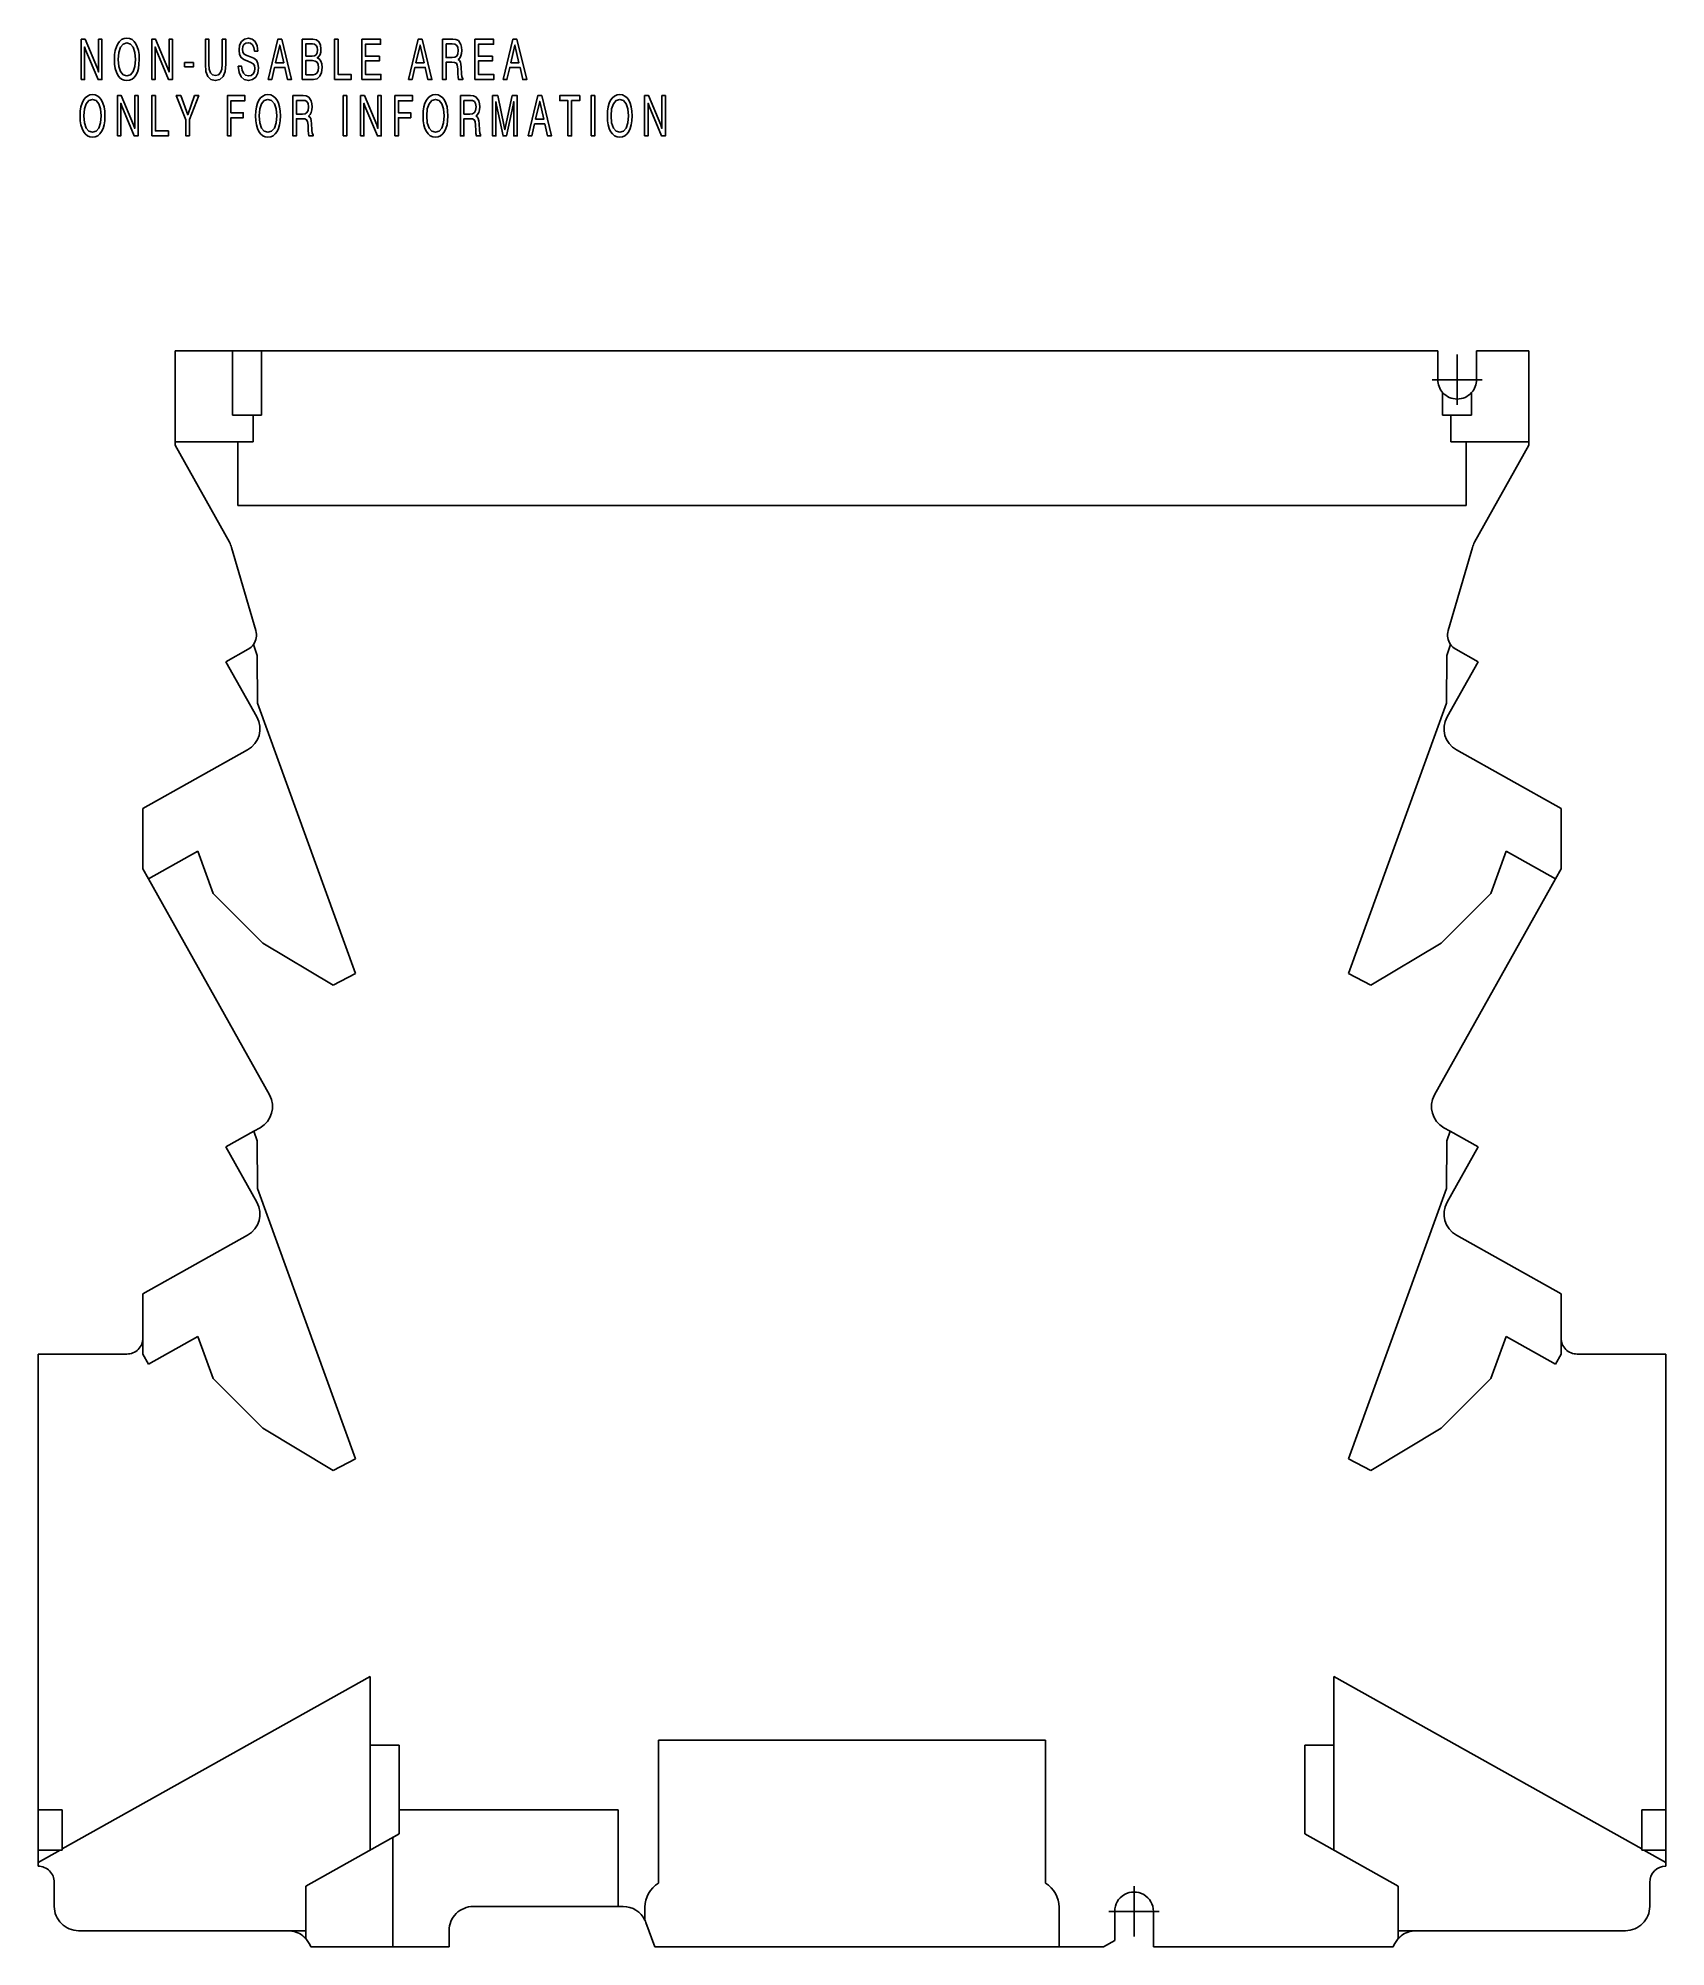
# Model space of a CAD drawing. Extents: x 55 to 156, y 117 to 235.
import ezdxf

# ---------------------------------------------------------------- set-up
doc = ezdxf.new("R2010")
doc.units = 0
doc.linetypes.add('DASHDOT', pattern=[18.5, 12, -3, 0.5, -3])
doc.layers.get('0').update_dxf_attribs({"linetype": 'CONTINUOUS'})

msp = doc.modelspace()

# ---------------------------------------------------------------- linework, layer by layer
at = {"color": 7}
for p, q in [((63.567177, 215.620453), (67.117172, 215.620453)), ((63.567177, 215.620453), (63.567177, 209.970459)), ((67.117172, 215.620453), (67.117172, 211.620453)), ((67.117172, 215.620453), (68.917175, 215.620453)), ((105.567177, 215.620453), (68.917175, 215.620453)), ((68.917175, 215.620453), (68.917175, 211.620453)), ((105.567177, 215.620453), (141.917175, 215.620453)), ((141.917175, 215.620453), (141.917175, 213.82045)), ((144.317169, 215.620453), (147.567169, 215.620453)), ((144.317169, 215.620453), (144.317169, 213.82045)), ((147.567169, 209.970459), (147.567169, 215.620453)), ((142.217178, 213.026733), (142.217178, 211.620453)), ((144.017181, 213.026733), (144.017181, 211.620453)), ((68.417175, 211.620453), (67.117172, 211.620453)), ((68.417175, 211.620453), (68.417175, 209.970459)), ((68.417175, 211.620453), (68.917175, 211.620453)), ((142.717178, 211.620453), (142.217178, 211.620453)), ((142.717178, 211.620453), (142.717178, 209.970459)), ((142.717178, 211.620453), (144.017181, 211.620453)), ((67.467178, 209.970459), (63.567177, 209.970459)), ((63.567177, 209.970459), (63.567177, 209.753601)), ((63.567177, 209.753601), (66.9366, 203.737061)), ((67.467178, 209.970459), (67.467178, 206.020447)), ((68.417175, 209.970459), (67.467178, 209.970459)), ((142.717178, 209.970459), (143.667175, 209.970459)), ((147.567169, 209.970459), (143.667175, 209.970459)), ((143.667175, 206.020447), (143.667175, 209.970459)), ((144.197754, 203.737061), (147.567169, 209.753601)), ((147.567169, 209.970459), (147.567169, 209.753601)), ((143.667175, 206.020447), (67.467178, 206.020447)), ((67.067932, 203.423889), (68.573486, 198.258545)), ((144.066422, 203.423889), (142.560867, 198.258545)), ((66.719696, 196.332062), (68.102058, 197.106216)), ((68.428619, 197.399506), (68.656662, 196.722961)), ((68.667496, 193.753174), (68.656662, 196.722961)), ((142.466858, 193.753174), (142.477692, 196.722961)), ((142.705734, 197.399506), (142.477692, 196.722961)), ((144.414658, 196.332062), (143.032288, 197.106216)), ((66.719696, 196.332062), (68.639175, 192.904572)), ((144.414658, 196.332062), (142.495178, 192.904572)), ((68.667496, 193.753174), (74.767227, 176.989517)), ((142.466858, 193.753174), (136.367126, 176.989517)), ((61.567177, 187.224854), (68.06337, 190.862885)), ((149.567169, 187.224854), (143.070984, 190.862885)), ((61.567177, 183.486603), (61.567177, 187.224854)), ((149.567169, 183.486603), (149.567169, 187.224854)), ((64.966644, 184.575684), (61.914505, 182.866409)), ((65.917984, 181.964447), (64.966644, 184.575684)), ((145.21637, 181.964447), (146.167709, 184.575684)), ((146.167709, 184.575684), (149.219849, 182.866409)), ((61.567177, 183.486603), (61.914505, 182.866409)), ((61.914505, 182.866409), (69.42038, 169.463715)), ((149.219849, 182.866409), (141.713974, 169.463715)), ((149.567169, 183.486603), (149.219849, 182.866409)), ((69.01387, 178.881439), (65.917984, 181.964447)), ((142.120483, 178.881439), (145.21637, 181.964447)), ((73.38121, 176.2668), (69.01387, 178.881439)), ((137.753143, 176.2668), (142.120483, 178.881439)), ((74.767227, 176.989517), (73.38121, 176.2668)), ((136.367126, 176.989517), (137.753143, 176.2668)), ((66.719696, 166.232056), (68.45993, 167.206635)), ((68.45993, 167.206635), (68.844559, 167.422043)), ((68.45993, 167.206635), (68.656662, 166.622971)), ((142.674423, 167.206635), (142.289795, 167.422043)), ((142.674423, 167.206635), (142.477692, 166.622971)), ((144.414658, 166.232056), (142.674423, 167.206635)), ((66.719696, 166.232056), (68.639175, 162.804565)), ((68.667496, 163.653168), (68.656662, 166.622971)), ((142.466858, 163.653168), (142.477692, 166.622971)), ((144.414658, 166.232056), (142.495178, 162.804565)), ((68.667496, 163.653168), (74.767227, 146.889526)), ((142.466858, 163.653168), (136.367126, 146.889526)), ((61.567177, 157.124847), (68.06337, 160.762878)), ((149.567169, 157.124847), (143.070984, 160.762878)), ((61.567177, 157.124847), (61.567177, 154.386612)), ((149.567169, 157.124847), (149.567169, 154.386612)), ((61.567177, 154.386612), (61.567177, 153.386612)), ((64.966644, 154.475677), (61.914505, 152.766403)), ((65.917984, 151.864441), (64.966644, 154.475677)), ((145.21637, 151.864441), (146.167709, 154.475677)), ((146.167709, 154.475677), (149.219849, 152.766403)), ((149.567169, 154.386612), (149.567169, 153.386612)), ((60.567177, 153.386612), (55.067177, 153.386612)), ((55.067177, 153.386612), (55.067177, 125.120453)), ((61.567177, 153.386612), (61.914505, 152.766403)), ((149.567169, 153.386612), (149.219849, 152.766403)), ((150.567169, 153.386612), (156.067169, 153.386612)), ((156.067169, 153.386612), (156.067169, 125.120453)), ((69.01387, 148.781448), (65.917984, 151.864441)), ((142.120483, 148.781448), (145.21637, 151.864441)), ((73.38121, 146.166794), (69.01387, 148.781448)), ((137.753143, 146.166794), (142.120483, 148.781448)), ((74.767227, 146.889526), (73.38121, 146.166794)), ((136.367126, 146.889526), (137.753143, 146.166794)), ((75.667175, 133.394135), (56.567177, 122.697624)), ((75.667175, 129.120453), (75.667175, 133.394135)), ((135.467178, 129.120453), (135.467178, 133.394135)), ((135.467178, 133.394135), (154.567169, 122.697624)), ((75.667175, 129.120453), (77.467178, 129.120453)), ((75.667175, 122.620453), (75.667175, 129.120453)), ((77.467178, 129.120453), (77.467178, 125.120453)), ((93.567177, 129.43045), (93.567177, 120.571289)), ((93.567177, 129.43045), (117.567177, 129.43045)), ((117.567177, 129.43045), (117.567177, 120.571289)), ((133.667175, 129.120453), (133.667175, 123.628502)), ((135.467178, 129.120453), (133.667175, 129.120453)), ((135.467178, 129.120453), (135.467178, 122.620453)), ((55.067177, 125.120453), (56.567177, 125.120453)), ((55.067177, 125.120453), (55.067177, 122.620453)), ((56.567177, 122.697624), (56.567177, 125.120453)), ((77.467178, 125.120453), (91.067177, 125.120453)), ((77.467178, 123.628502), (77.467178, 125.120453)), ((91.067177, 119.120453), (91.067177, 125.120453)), ((154.567169, 122.697624), (154.567169, 125.120453)), ((156.067169, 125.120453), (154.567169, 125.120453)), ((156.067169, 125.120453), (156.067169, 122.620453)), ((71.667175, 120.380348), (77.467178, 123.628502)), ((77.467178, 123.620453), (77.067177, 123.396439)), ((77.067177, 123.396439), (77.067177, 116.620453)), ((77.467178, 123.620453), (77.467178, 123.628502)), ((139.467178, 120.380348), (133.667175, 123.628502)), ((55.067177, 122.620453), (56.429371, 122.620453)), ((56.429371, 122.620453), (55.067177, 121.85759)), ((55.067177, 122.620453), (55.067177, 121.85759)), ((56.567177, 122.620453), (56.429371, 122.620453)), ((56.567177, 122.620453), (56.567177, 122.697624)), ((154.567169, 122.620453), (154.567169, 122.697624)), ((154.704987, 122.620453), (154.567169, 122.620453)), ((154.704987, 122.620453), (156.067169, 121.85759)), ((156.067169, 122.620453), (154.704987, 122.620453)), ((156.067169, 122.620453), (156.067169, 121.85759)), ((55.067177, 121.620453), (55.067177, 121.85759)), ((156.067169, 121.620453), (156.067169, 121.85759)), ((56.067177, 120.620453), (56.067177, 119.120453)), ((71.667175, 117.140259), (71.667175, 120.380348)), ((139.467178, 117.140259), (139.467178, 120.380348)), ((155.067169, 120.620453), (155.067169, 119.120453)), ((82.067177, 119.120453), (91.067177, 119.120453)), ((91.067177, 119.120453), (91.36718, 119.120453)), ((92.717178, 118.274284), (92.717178, 119.07045)), ((118.417175, 116.620453), (118.417175, 119.07045)), ((121.867172, 117.020454), (121.867172, 118.82045)), ((124.267181, 118.82045), (124.267181, 116.620453)), ((70.567177, 117.620453), (57.567177, 117.620453)), ((70.822708, 117.598526), (70.786087, 117.620453)), ((71.667175, 117.620453), (70.786087, 117.620453)), ((80.567177, 116.620453), (80.567177, 117.620453)), ((92.776718, 118.133484), (93.327415, 116.620453)), ((140.348267, 117.620453), (139.467178, 117.620453)), ((140.311646, 117.598526), (140.348267, 117.620453)), ((153.567169, 117.620453), (140.567169, 117.620453)), ((71.981392, 116.620453), (77.067177, 116.620453)), ((80.567177, 116.620453), (77.067177, 116.620453)), ((105.567177, 116.620453), (93.327415, 116.620453)), ((105.567177, 116.620453), (118.417175, 116.620453)), ((121.174355, 116.620453), (118.417175, 116.620453)), ((121.867172, 117.020454), (121.174355, 116.620453)), ((134.067169, 116.620453), (124.267181, 116.620453)), ((139.152954, 116.620453), (134.067169, 116.620453))]:
    msp.add_line(p, q, dxfattribs=at)
at = {"color": 7, "linetype": 'DASHDOT'}
for p, q in [((143.117172, 215.380463), (143.117172, 212.260452)), ((144.677185, 213.82045), (141.557175, 213.82045)), ((123.067177, 120.380455), (123.067177, 117.260452)), ((124.627174, 118.82045), (121.507179, 118.82045))]:
    msp.add_line(p, q, dxfattribs=at)
at = {"color": 7}
for points in [[(57.738945, 232.44104), (57.949131, 232.44104), (57.949131, 234.468155), (58.010155, 234.283875), (58.785362, 232.44104), (59.024929, 232.44104), (59.024929, 234.94104), (58.814743, 234.94104), (58.814743, 232.913925), (58.740162, 233.126022), (57.980774, 234.94104), (57.738945, 234.94104)], [(59.800659, 233.689301), (59.811962, 233.390274), (59.852642, 233.129501), (59.918186, 232.903488), (60.006329, 232.715729), (60.117073, 232.566208), (60.248158, 232.45842), (60.399582, 232.395844), (60.57135, 232.371506), (60.740856, 232.395844), (60.892281, 232.45842), (61.023365, 232.566208), (61.134109, 232.715729), (61.222252, 232.903488), (61.285534, 233.129501), (61.323956, 233.390274), (61.339779, 233.689301), (61.326218, 233.984848), (61.285534, 234.245636), (61.219994, 234.471634), (61.134109, 234.659393), (61.023365, 234.808914), (60.892281, 234.916702), (60.740856, 234.982758), (60.57135, 235.007111), (60.399582, 234.982758), (60.248158, 234.916702), (60.117073, 234.808914), (60.006329, 234.659393), (59.918186, 234.471634), (59.852642, 234.245636), (59.811962, 233.984848)], [(60.028931, 233.689301), (60.06509, 234.120453), (60.173576, 234.443817), (60.345341, 234.642014), (60.57135, 234.711548), (60.795097, 234.642014), (60.966866, 234.443817), (61.073086, 234.120453), (61.111507, 233.689301), (61.073086, 233.254669), (60.966866, 232.931305), (60.795097, 232.733109), (60.57135, 232.667053), (60.345341, 232.733109), (60.173576, 232.931305), (60.06509, 233.254669)], [(62.115509, 232.44104), (62.325695, 232.44104), (62.325695, 234.468155), (62.386719, 234.283875), (63.161926, 232.44104), (63.401497, 232.44104), (63.401497, 234.94104), (63.191307, 234.94104), (63.191307, 232.913925), (63.116726, 233.126022), (62.357338, 234.94104), (62.115509, 234.94104)], [(65.44339, 233.390274), (65.479553, 232.941742), (65.594818, 232.62532), (65.784668, 232.437561), (66.053619, 232.371506), (66.338387, 232.437561), (66.54631, 232.628799), (66.672882, 232.945206), (66.71582, 233.390274), (66.71582, 234.94104), (66.494331, 234.94104), (66.494331, 233.386795), (66.467209, 233.080811), (66.390366, 232.868713), (66.261543, 232.740067), (66.078476, 232.698349), (65.89315, 232.740067), (65.764328, 232.865234), (65.687485, 233.080811), (65.664879, 233.386795), (65.664879, 234.94104), (65.44339, 234.94104)], [(67.480247, 233.265106), (67.529968, 232.882629), (67.65654, 232.604462), (67.853165, 232.434082), (68.117592, 232.374969), (68.377502, 232.434082), (68.574127, 232.590546), (68.698433, 232.837418), (68.741379, 233.164261), (68.705215, 233.435471), (68.608032, 233.640625), (68.445305, 233.769272), (68.235115, 233.85968), (68.013626, 233.939651), (67.85994, 234.019623), (67.769539, 234.134369), (67.742416, 234.325607), (67.765022, 234.48555), (67.837341, 234.614197), (67.94809, 234.694168), (68.09951, 234.725464), (68.253197, 234.690689), (68.37072, 234.589859), (68.447563, 234.426437), (68.483727, 234.207382), (68.693916, 234.207382), (68.65097, 234.541183), (68.535706, 234.791534), (68.354904, 234.951477), (68.113075, 235.007111), (67.871246, 234.951477), (67.688179, 234.798477), (67.570656, 234.565521), (67.532234, 234.266495), (67.566132, 233.991806), (67.667839, 233.804047), (67.8396, 233.6754), (68.076912, 233.574554), (68.26902, 233.498062), (68.409142, 233.42157), (68.492767, 233.306824), (68.522148, 233.126022), (68.492767, 232.938263), (68.413666, 232.792221), (68.287102, 232.701813), (68.115334, 232.670532), (67.941307, 232.708771), (67.810219, 232.830475), (67.724335, 233.014755), (67.692696, 233.265106)], [(69.334038, 232.44104), (69.562309, 232.44104), (69.736336, 233.188599), (70.375938, 233.188599), (70.547707, 232.44104), (70.787277, 232.44104), (70.181572, 234.94104), (69.937485, 234.94104)], [(69.804138, 233.480682), (70.059525, 234.582901), (70.310394, 233.480682)], [(71.454521, 232.44104), (72.143845, 232.44104), (72.374374, 232.493195), (72.546143, 232.646179), (72.654625, 232.87915), (72.693047, 233.188599), (72.670441, 233.411133), (72.609421, 233.58847), (72.512238, 233.717117), (72.383415, 233.790131), (72.482857, 233.87706), (72.557442, 233.998764), (72.60038, 234.14827), (72.616203, 234.33255), (72.582306, 234.596817), (72.487381, 234.788055), (72.32917, 234.902786), (72.109947, 234.94104), (71.454521, 234.94104)], [(71.67601, 233.890976), (71.67601, 234.655914), (72.080566, 234.655914), (72.21843, 234.631577), (72.315613, 234.562042), (72.374374, 234.447296), (72.394714, 234.283875), (72.372116, 234.106552), (72.311089, 233.981369), (72.20713, 233.911835), (72.062485, 233.890976)], [(73.450699, 232.44104), (74.483551, 232.44104), (74.483551, 232.757446), (73.674438, 232.757446), (73.674438, 234.94104), (73.450699, 234.94104)], [(75.159836, 232.44104), (76.337341, 232.44104), (76.337341, 232.753967), (75.379066, 232.753967), (75.379066, 233.591949), (76.246941, 233.591949), (76.246941, 233.884018), (75.379066, 233.884018), (75.379066, 234.631577), (76.31926, 234.631577), (76.31926, 234.94104), (75.159836, 234.94104)], [(78.042488, 232.44104), (78.27076, 232.44104), (78.444786, 233.188599), (79.084389, 233.188599), (79.256149, 232.44104), (79.49572, 232.44104), (78.890022, 234.94104), (78.645935, 234.94104)], [(78.512589, 233.480682), (78.767975, 234.582901), (79.018845, 233.480682)], [(80.162964, 234.94104), (80.162964, 232.44104), (80.382195, 232.44104), (80.382195, 233.511978), (80.739288, 233.511978), (80.911057, 233.501541), (81.017281, 233.449387), (81.076042, 233.331161), (81.100906, 233.112106), (81.114464, 232.785263), (81.125763, 232.587082), (81.157402, 232.44104), (81.412796, 232.44104), (81.412796, 232.510574), (81.358551, 232.61142), (81.338211, 232.802658), (81.320129, 233.212952), (81.304306, 233.386795), (81.274933, 233.5224), (81.220688, 233.616287), (81.134804, 233.678864), (81.229729, 233.772751), (81.299789, 233.901398), (81.342728, 234.057861), (81.358551, 234.2491), (81.342728, 234.443817), (81.304306, 234.614197), (81.148361, 234.854111), (80.983376, 234.927139), (80.793533, 234.94104)], [(80.379936, 234.648972), (80.75737, 234.648972), (80.917831, 234.631577), (81.035362, 234.569), (81.105423, 234.447296), (81.13028, 234.242157), (81.105423, 234.03006), (81.037621, 233.894455), (80.920097, 233.821426), (80.75737, 233.800568), (80.379936, 233.800568)], [(82.163666, 232.44104), (83.341164, 232.44104), (83.341164, 232.753967), (82.382889, 232.753967), (82.382889, 233.591949), (83.250763, 233.591949), (83.250763, 233.884018), (82.382889, 233.884018), (82.382889, 234.631577), (83.323082, 234.631577), (83.323082, 234.94104), (82.163666, 234.94104)], [(83.927048, 232.44104), (84.155319, 232.44104), (84.329346, 233.188599), (84.968948, 233.188599), (85.140717, 232.44104), (85.38028, 232.44104), (84.774582, 234.94104), (84.530487, 234.94104)], [(84.397148, 233.480682), (84.652534, 234.582901), (84.903404, 233.480682)], [(64.152367, 233.223373), (64.699303, 233.223373), (64.699303, 233.498062), (64.152367, 233.498062)], [(71.67601, 232.743546), (71.67601, 233.612808), (72.098648, 233.612808), (72.259109, 233.58847), (72.374374, 233.511978), (72.442177, 233.379837), (72.467041, 233.192078), (72.444435, 232.997375), (72.378891, 232.858292), (72.270409, 232.771362), (72.123505, 232.743546)], [(57.671139, 230.189301), (57.682442, 229.890274), (57.723122, 229.629501), (57.788666, 229.403488), (57.876808, 229.215729), (57.987553, 229.066208), (58.118637, 228.95842), (58.270061, 228.895844), (58.44183, 228.871506), (58.611336, 228.895844), (58.76276, 228.95842), (58.893845, 229.066208), (59.004589, 229.215729), (59.092731, 229.403488), (59.156013, 229.629501), (59.194435, 229.890274), (59.210258, 230.189301), (59.196697, 230.484848), (59.156013, 230.745636), (59.090473, 230.971634), (59.004589, 231.159393), (58.893845, 231.308914), (58.76276, 231.416702), (58.611336, 231.482758), (58.44183, 231.507111), (58.270061, 231.482758), (58.118637, 231.416702), (57.987553, 231.308914), (57.876808, 231.159393), (57.788666, 230.971634), (57.723122, 230.745636), (57.682442, 230.484848)], [(57.89941, 230.189301), (57.93557, 230.620453), (58.044056, 230.943817), (58.21582, 231.142014), (58.44183, 231.211548), (58.665577, 231.142014), (58.837345, 230.943817), (58.943569, 230.620453), (58.981991, 230.189301), (58.943569, 229.754669), (58.837345, 229.431305), (58.665577, 229.233109), (58.44183, 229.167053), (58.21582, 229.233109), (58.044056, 229.431305), (57.93557, 229.754669)], [(59.985989, 228.94104), (60.196175, 228.94104), (60.196175, 230.968155), (60.257198, 230.783875), (61.032406, 228.94104), (61.271976, 228.94104), (61.271976, 231.44104), (61.061787, 231.44104), (61.061787, 229.413925), (60.987206, 229.626022), (60.227818, 231.44104), (59.985989, 231.44104)], [(62.117767, 228.94104), (63.150627, 228.94104), (63.150627, 229.257446), (62.341515, 229.257446), (62.341515, 231.44104), (62.117767, 231.44104)], [(64.457474, 228.94104), (64.457474, 229.966766), (65.036057, 231.44104), (64.776146, 231.44104), (64.344475, 230.25885), (63.910534, 231.44104), (63.632545, 231.44104), (64.235985, 229.942429), (64.235985, 228.94104)], [(66.809006, 228.94104), (67.030495, 228.94104), (67.030495, 230.071075), (67.789879, 230.071075), (67.789879, 230.37706), (67.030495, 230.37706), (67.030495, 231.128113), (67.900627, 231.128113), (67.900627, 231.44104), (66.809006, 231.44104)], [(68.556572, 230.189301), (68.567871, 229.890274), (68.608551, 229.629501), (68.674095, 229.403488), (68.762238, 229.215729), (68.872986, 229.066208), (69.004066, 228.95842), (69.155495, 228.895844), (69.327263, 228.871506), (69.496765, 228.895844), (69.648193, 228.95842), (69.779274, 229.066208), (69.890022, 229.215729), (69.978165, 229.403488), (70.041443, 229.629501), (70.079865, 229.890274), (70.095688, 230.189301), (70.08213, 230.484848), (70.041443, 230.745636), (69.975906, 230.971634), (69.890022, 231.159393), (69.779274, 231.308914), (69.648193, 231.416702), (69.496765, 231.482758), (69.327263, 231.507111), (69.155495, 231.482758), (69.004066, 231.416702), (68.872986, 231.308914), (68.762238, 231.159393), (68.674095, 230.971634), (68.608551, 230.745636), (68.567871, 230.484848)], [(68.784843, 230.189301), (68.820999, 230.620453), (68.929489, 230.943817), (69.10125, 231.142014), (69.327263, 231.211548), (69.55101, 231.142014), (69.722778, 230.943817), (69.828995, 230.620453), (69.867416, 230.189301), (69.828995, 229.754669), (69.722778, 229.431305), (69.55101, 229.233109), (69.327263, 229.167053), (69.10125, 229.233109), (68.929489, 229.431305), (68.820999, 229.754669)], [(70.87368, 231.44104), (70.87368, 228.94104), (71.092911, 228.94104), (71.092911, 230.011978), (71.449997, 230.011978), (71.621765, 230.001541), (71.727989, 229.949387), (71.786751, 229.831161), (71.811615, 229.612106), (71.825172, 229.285263), (71.836472, 229.087082), (71.868118, 228.94104), (72.123505, 228.94104), (72.123505, 229.010574), (72.06926, 229.11142), (72.04892, 229.302658), (72.030838, 229.712952), (72.015022, 229.886795), (71.985641, 230.0224), (71.931396, 230.116287), (71.845512, 230.178864), (71.940437, 230.272751), (72.010498, 230.401398), (72.053444, 230.557861), (72.06926, 230.7491), (72.053444, 230.943817), (72.015022, 231.114197), (71.859077, 231.354111), (71.694092, 231.427139), (71.504242, 231.44104)], [(71.090645, 231.148972), (71.468079, 231.148972), (71.628548, 231.131577), (71.746071, 231.069), (71.816132, 230.947296), (71.840996, 230.742157), (71.816132, 230.53006), (71.748329, 230.394455), (71.630806, 230.321426), (71.468079, 230.300568), (71.090645, 230.300568)], [(73.998154, 228.94104), (74.219643, 228.94104), (74.219643, 231.44104), (73.998154, 231.44104)], [(75.07222, 228.94104), (75.28241, 228.94104), (75.28241, 230.968155), (75.34343, 230.783875), (76.118637, 228.94104), (76.358208, 228.94104), (76.358208, 231.44104), (76.148018, 231.44104), (76.148018, 229.413925), (76.073433, 229.626022), (75.314049, 231.44104), (75.07222, 231.44104)], [(77.203995, 228.94104), (77.425491, 228.94104), (77.425491, 230.071075), (78.184875, 230.071075), (78.184875, 230.37706), (77.425491, 230.37706), (77.425491, 231.128113), (78.295616, 231.128113), (78.295616, 231.44104), (77.203995, 231.44104)], [(78.951569, 230.189301), (78.962868, 229.890274), (79.003548, 229.629501), (79.069092, 229.403488), (79.157234, 229.215729), (79.267975, 229.066208), (79.399063, 228.95842), (79.550491, 228.895844), (79.722252, 228.871506), (79.891762, 228.895844), (80.043182, 228.95842), (80.174271, 229.066208), (80.285011, 229.215729), (80.373154, 229.403488), (80.43644, 229.629501), (80.474861, 229.890274), (80.490677, 230.189301), (80.477119, 230.484848), (80.43644, 230.745636), (80.370895, 230.971634), (80.285011, 231.159393), (80.174271, 231.308914), (80.043182, 231.416702), (79.891762, 231.482758), (79.722252, 231.507111), (79.550491, 231.482758), (79.399063, 231.416702), (79.267975, 231.308914), (79.157234, 231.159393), (79.069092, 230.971634), (79.003548, 230.745636), (78.962868, 230.484848)], [(79.179832, 230.189301), (79.215996, 230.620453), (79.324478, 230.943817), (79.496246, 231.142014), (79.722252, 231.211548), (79.945999, 231.142014), (80.117767, 230.943817), (80.223991, 230.620453), (80.262413, 230.189301), (80.223991, 229.754669), (80.117767, 229.431305), (79.945999, 229.233109), (79.722252, 229.167053), (79.496246, 229.233109), (79.324478, 229.431305), (79.215996, 229.754669)], [(81.268677, 231.44104), (81.268677, 228.94104), (81.4879, 228.94104), (81.4879, 230.011978), (81.844994, 230.011978), (82.016762, 230.001541), (82.122986, 229.949387), (82.181747, 229.831161), (82.206604, 229.612106), (82.220169, 229.285263), (82.231468, 229.087082), (82.263107, 228.94104), (82.518501, 228.94104), (82.518501, 229.010574), (82.464256, 229.11142), (82.443916, 229.302658), (82.425835, 229.712952), (82.410019, 229.886795), (82.38063, 230.0224), (82.326393, 230.116287), (82.240509, 230.178864), (82.335434, 230.272751), (82.405495, 230.401398), (82.448441, 230.557861), (82.464256, 230.7491), (82.448441, 230.943817), (82.410019, 231.114197), (82.254066, 231.354111), (82.089081, 231.427139), (81.899239, 231.44104)], [(81.485641, 231.148972), (81.863075, 231.148972), (82.023544, 231.131577), (82.141068, 231.069), (82.211128, 230.947296), (82.235992, 230.742157), (82.211128, 230.53006), (82.143326, 230.394455), (82.025803, 230.321426), (81.863075, 230.300568), (81.485641, 230.300568)], [(83.472778, 231.072479), (83.508934, 230.853424), (83.918015, 228.94104), (84.125938, 228.94104), (84.544052, 230.853424), (84.582474, 231.072479), (84.582474, 228.94104), (84.79718, 228.94104), (84.79718, 231.44104), (84.480774, 231.44104), (84.062653, 229.528656), (84.026497, 229.323517), (83.988075, 229.528656), (83.585777, 231.44104), (83.269363, 231.44104), (83.269363, 228.94104), (83.472778, 228.94104)], [(85.464432, 228.94104), (85.692703, 228.94104), (85.86673, 229.688599), (86.506332, 229.688599), (86.678093, 228.94104), (86.917664, 228.94104), (86.311966, 231.44104), (86.067871, 231.44104)], [(85.934525, 229.980682), (86.189919, 231.082901), (86.440788, 229.980682)], [(87.94426, 228.94104), (88.165749, 228.94104), (88.165749, 231.138535), (88.678787, 231.138535), (88.678787, 231.44104), (87.431221, 231.44104), (87.431221, 231.138535), (87.94426, 231.138535)], [(89.379936, 228.94104), (89.601425, 228.94104), (89.601425, 231.44104), (89.379936, 231.44104)], [(90.3862, 230.189301), (90.397499, 229.890274), (90.438179, 229.629501), (90.503723, 229.403488), (90.591866, 229.215729), (90.702606, 229.066208), (90.833694, 228.95842), (90.985123, 228.895844), (91.156891, 228.871506), (91.326393, 228.895844), (91.477814, 228.95842), (91.608902, 229.066208), (91.71965, 229.215729), (91.807785, 229.403488), (91.871071, 229.629501), (91.909492, 229.890274), (91.925316, 230.189301), (91.911758, 230.484848), (91.871071, 230.745636), (91.805527, 230.971634), (91.71965, 231.159393), (91.608902, 231.308914), (91.477814, 231.416702), (91.326393, 231.482758), (91.156891, 231.507111), (90.985123, 231.482758), (90.833694, 231.416702), (90.702606, 231.308914), (90.591866, 231.159393), (90.503723, 230.971634), (90.438179, 230.745636), (90.397499, 230.484848)], [(90.614471, 230.189301), (90.650627, 230.620453), (90.759109, 230.943817), (90.930878, 231.142014), (91.156891, 231.211548), (91.38063, 231.142014), (91.552399, 230.943817), (91.65863, 230.620453), (91.697052, 230.189301), (91.65863, 229.754669), (91.552399, 229.431305), (91.38063, 229.233109), (91.156891, 229.167053), (90.930878, 229.233109), (90.759109, 229.431305), (90.650627, 229.754669)], [(92.70105, 228.94104), (92.911232, 228.94104), (92.911232, 230.968155), (92.97226, 230.783875), (93.747467, 228.94104), (93.98703, 228.94104), (93.98703, 231.44104), (93.77684, 231.44104), (93.77684, 229.413925), (93.702263, 229.626022), (92.942871, 231.44104), (92.70105, 231.44104)]]:
    msp.add_lwpolyline(points, close=True, dxfattribs=at)
for centre, radius, start, end in [((143.117172, 213.82045), 1.2, 180.000005, 221.409615), ((143.117172, 213.82045), 1.2, 318.59038, 0), ((143.117172, 213.82045), 1.2, 221.409615, 318.59038), ((65.627853, 203.00415), 1.5, 16.25, 29.249998), ((145.5065, 203.00415), 1.5, 150.750007, 163.750001), ((67.613434, 197.978714), 1, 324.605748, 16.25), ((143.52092, 197.978714), 1, 163.750001, 215.394254), ((67.613434, 197.978714), 1, 299.250003, 324.605748), ((143.52092, 197.978714), 1, 215.394254, 240.750006), ((67.330429, 192.171631), 1.5, 299.250003, 29.249998), ((143.803925, 192.171631), 1.5, 150.750007, 240.750006), ((68.111633, 168.730774), 1.5, 299.250003, 29.249998), ((143.02272, 168.730774), 1.5, 150.750007, 240.750006), ((67.330429, 162.071625), 1.5, 299.250003, 29.249998), ((143.803925, 162.071625), 1.5, 150.750007, 240.750006), ((60.567177, 154.386612), 1, 269.999997, 360), ((150.567169, 154.386612), 1, 179.999995, 269.999997), ((55.067177, 120.620453), 1, 0, 90.000003), ((156.067169, 120.620453), 1, 90.000003, 179.999995), ((94.467178, 119.07045), 1.75, 120.949727, 180.000005), ((116.667175, 119.07045), 1.75, 0, 59.050278), ((123.067177, 118.82045), 1.2, 0, 180.000005), ((57.567177, 119.120453), 1.5, 179.999995, 269.999997), ((82.067177, 117.620453), 1.5, 90.000003, 180.000005), ((91.36718, 117.620453), 1.5, 25.841934, 90.000003), ((153.567169, 119.120453), 1.5, 269.999997, 360), ((70.567177, 116.120453), 1.5, 80.191455, 90.000003), ((70.567177, 116.120453), 1.5, 42.833428, 80.191455), ((91.36718, 117.620453), 1.5, 20.000001, 25.841934), ((140.567169, 116.120453), 1.5, 99.808543, 137.166577), ((140.567169, 116.120453), 1.5, 90.000003, 99.808543), ((70.567177, 116.120453), 1.5, 19.471222, 42.833428), ((140.567169, 116.120453), 1.5, 137.166577, 160.528775)]:
    msp.add_arc(centre, radius, start, end, dxfattribs=at)

doc.saveas('drawing.dxf')
